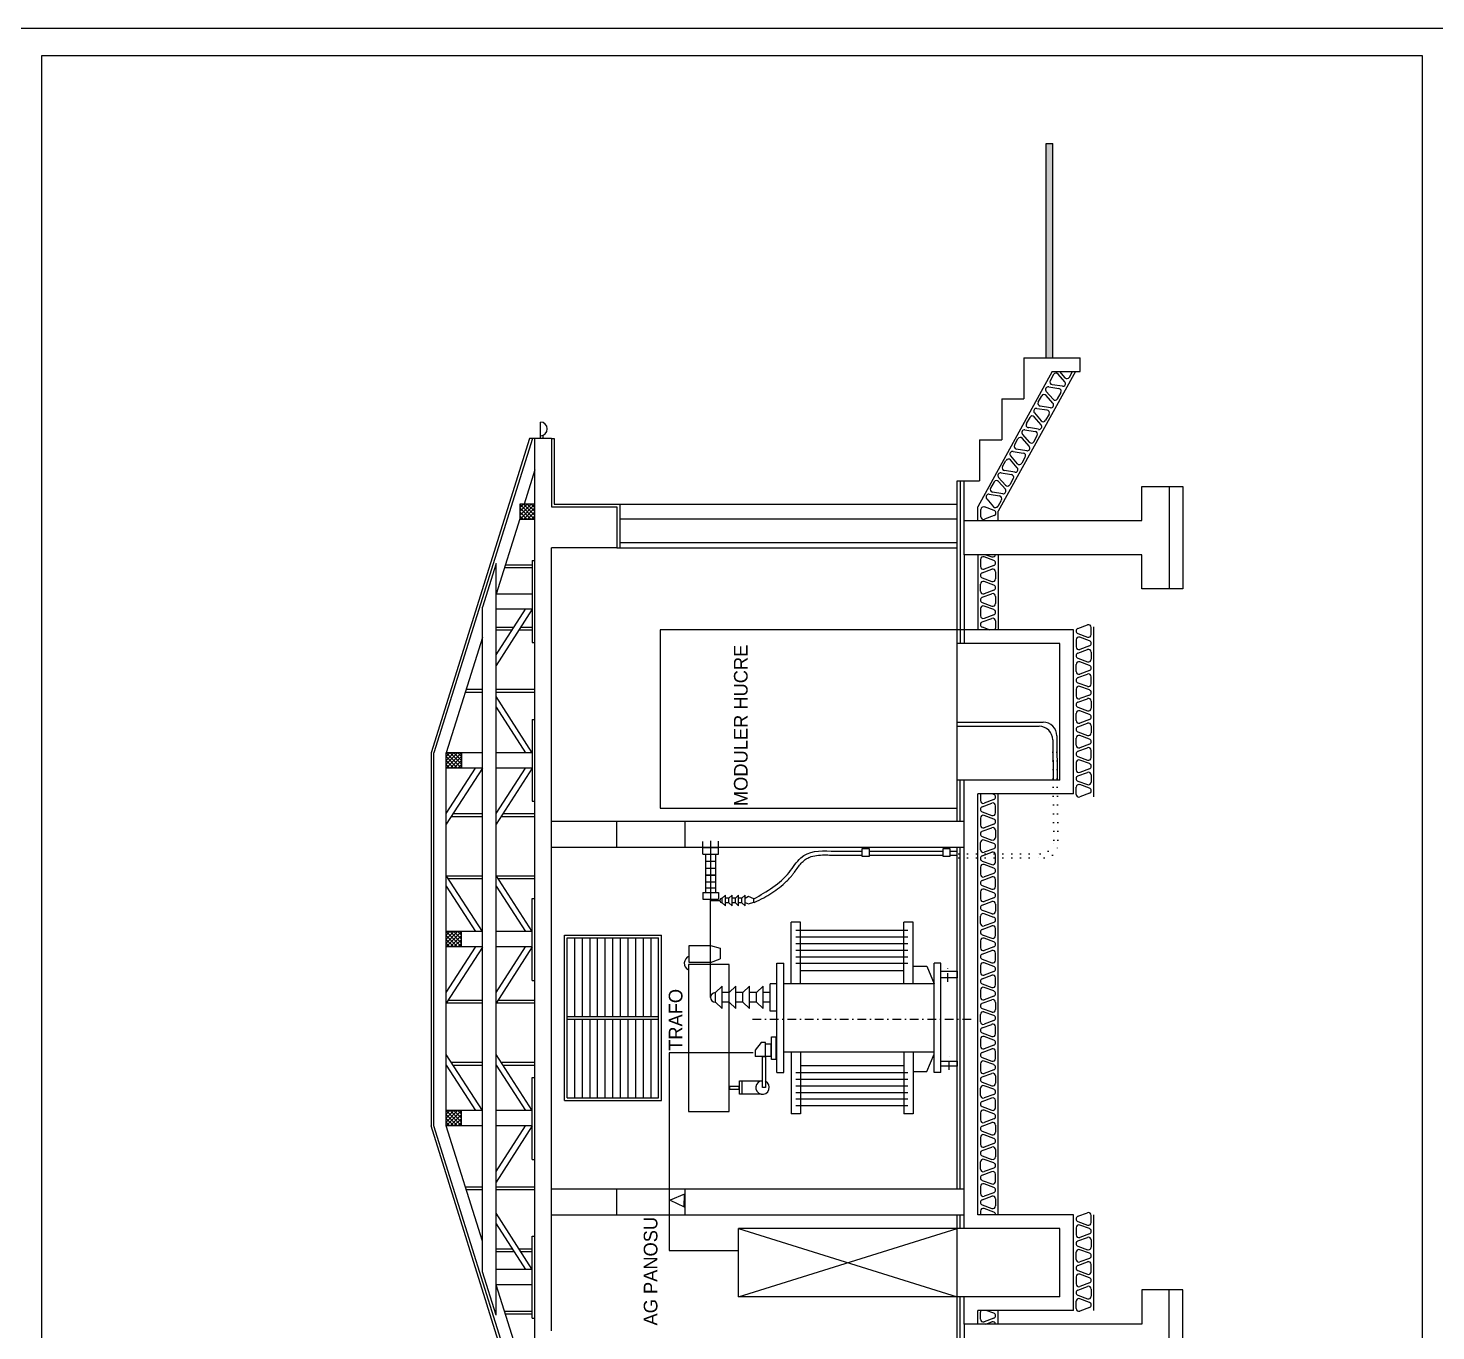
# Model space of a CAD drawing. Extents: x -6739 to -1489, y 5296 to 6781.
# Drawn here: x -4629 to -3599, y 5828 to 6781 of the extents above; entities that cross this region are included whole.
import ezdxf

# ---------------------------------------------------------------- set-up
doc = ezdxf.new("R2010")
doc.units = 0
for name, pattern in [('ACAD_ISO02W100', [15, 12, -3]), ('DASHDOT', [25.4, 12.7, -6.35, 0, -6.35]), ('DOT', [6.35, 0, -6.35])]:
    doc.linetypes.add(name, pattern=pattern)
for name, color, linetype in [('03', 150, 'CONTINUOUS'), ('05', 140, 'CONTINUOUS'), ('08', 52, 'CONTINUOUS'), ('35', 2, 'CONTINUOUS'), ('70', 130, 'CONTINUOUS'), ('70K', 21, 'CONTINUOUS'), ('BAKIRBARA', 30, 'CONTINUOUS'), ('CERC', 1, 'CONTINUOUS'), ('DASHED', 233, 'ACAD_ISO02W100'), ('DOLCU', 252, 'CONTINUOUS'), ('İZALATOR', 203, 'CONTINUOUS'), ('KESIT_KOT', 4, 'CONTINUOUS'), ('OLCULENDIRME', 4, 'CONTINUOUS'), ('YAZI', 3, 'CONTINUOUS')]:
    doc.layers.add(name, color=color, linetype=linetype)

# ---------------------------------------------------------------- blocks, each defined once
blk = doc.blocks.new('A4')
at = {"layer": 'CERC', "color": 5}
blk.add_lwpolyline([(1050, 0), (0, 0), (0, 1485), (1050, 1485)], close=True, dxfattribs=at)

msp = doc.modelspace()

# ---------------------------------------------------------------- hatches: boundary and pattern name
at = {"layer": '70K', "linetype": 'Continuous'}
msp.add_hatch(color=256, dxfattribs=at).paths.add_polyline_path([(-3884.6, 6539.7), (-3879.6, 6539.7), (-3879.6, 6696.6), (-3884.6, 6696.6)])

# ---------------------------------------------------------------- linework, layer by layer
at = {"layer": '03', "ltscale": 0.3}
for p, q in [((-3934.6, 6340.7), (-4166.9, 6340.7)), ((-4166.9, 6340.7), (-4166.9, 6210.1)), ((-3949.3, 6273.1), (-3886.8, 6273.1)), ((-3949.3, 6270.1), (-3889.8, 6270.1)), ((-3876.8, 6263.1), (-3876.5, 6230.7)), ((-3879.8, 6260.1), (-3879.5, 6230.7)), ((-4166.9, 6210.1), (-3949.7, 6210.1)), ((-4041.8, 6178.8), (-4019.2, 6178.8)), ((-4041.8, 6175.7), (-4019.2, 6175.7)), ((-4014.2, 6178.8), (-3960, 6178.8)), ((-4014.2, 6175.7), (-3960, 6175.7)), ((-3955, 6178.8), (-3949.6, 6178.8)), ((-3955, 6175.7), (-3949.6, 6175.7)), ((-4071.2, 6081.6), (-4071.2, 6126.7)), ((-4064.4, 6126.7), (-4071.2, 6126.7)), ((-4064.4, 6081.6), (-4064.4, 6126.7)), ((-3988.7, 6081.6), (-3988.7, 6126.7)), ((-3981.9, 6126.7), (-3988.7, 6126.7)), ((-3981.9, 6081.6), (-3981.9, 6126.7)), ((-4081.6, 6016.7), (-4081.6, 6096.7)), ((-4081.6, 6096.7), (-4076.6, 6096.7)), ((-4076.6, 6016.7), (-4076.6, 6096.7)), ((-4076.6, 6016.7), (-4076.6, 6096.7)), ((-3981.6, 6094.5), (-3971.8, 6094.5)), ((-3971.8, 6094.5), (-3966.6, 6081.7)), ((-3966.6, 6016.7), (-3966.6, 6096.7)), ((-3961.6, 6096.7), (-3966.6, 6096.7)), ((-3961.6, 6016.7), (-3961.6, 6096.7)), ((-3966.6, 6081.7), (-4076.6, 6081.7)), ((-3966.6, 6031.7), (-4076.6, 6031.7)), ((-4071.2, 6031.7), (-4071.2, 5986.6)), ((-4064.4, 6031.7), (-4064.4, 5986.6)), ((-3988.7, 6031.7), (-3988.7, 5986.6)), ((-3981.9, 6031.7), (-3981.9, 5986.6)), ((-3971.8, 6017.4), (-3966.6, 6030.2)), ((-4081.6, 6016.7), (-4076.6, 6016.7)), ((-3981.6, 6017.4), (-3971.8, 6017.4)), ((-3961.6, 6016.7), (-3966.6, 6016.7)), ((-4064.4, 5986.6), (-4071.2, 5986.6)), ((-3981.9, 5986.6), (-3988.7, 5986.6)), ((-4109.6, 5852.7), (-3949.6, 5902.7)), ((-4109.6, 5902.7), (-3949.6, 5852.7)), ((-3949.6, 5902.7), (-4109.6, 5902.7)), ((-4109.6, 5852.7), (-4109.6, 5902.7)), ((-3949.6, 5852.7), (-4109.6, 5852.7))]:
    msp.add_line(p, q, dxfattribs=at)
at = {"layer": '03'}
for p, q in [((-4135.8, 6181.5), (-4135.8, 6185.8)), ((-4135.8, 6176.5), (-4135.8, 6181.5)), ((-4135.8, 6181.5), (-4124.4, 6181.5)), ((-4129.9, 6176.5), (-4129.9, 6186.3)), ((-4124.4, 6181.5), (-4124.4, 6186.1)), ((-4124.4, 6176.5), (-4124.4, 6181.5)), ((-4135.8, 6176.5), (-4124.4, 6176.5)), ((-4133.6, 6148.6), (-4133.6, 6176.5)), ((-4133.6, 6171.5), (-4126.2, 6171.5)), ((-4129.9, 6143.6), (-4129.9, 6176.5)), ((-4126.2, 6148.6), (-4126.2, 6176.5)), ((-4133.6, 6166.2), (-4126.2, 6166.2)), ((-4133.6, 6161.3), (-4126.2, 6161.3)), ((-4133.6, 6161.2), (-4126.2, 6161.2)), ((-4133.6, 6156.4), (-4126.2, 6156.4)), ((-4133.6, 6151.8), (-4126.2, 6151.8)), ((-4135.8, 6148.6), (-4135.8, 6143.6)), ((-4135.8, 6148.6), (-4124.4, 6148.6)), ((-4135.8, 6143.6), (-4124.4, 6143.6)), ((-4124.4, 6148.6), (-4124.4, 6143.6)), ((-4102.4, 6145.6), (-4104.8, 6144.1)), ((-4104.7, 6141.1), (-4102.3, 6140.2)), ((-4098.4, 6143.9), (-4102.4, 6145.6)), ((-4102.3, 6140.2), (-4098.4, 6141.4)), ((-4098.4, 6141.4), (-4098.4, 6143.9)), ((-4145.8, 6109.8), (-4130.1, 6109.8)), ((-4145.8, 6097.2), (-4145.8, 6109.8)), ((-4123, 6107.8), (-4123, 6100)), ((-4130.1, 6097.2), (-4145.8, 6097.2)), ((-4089.7, 6028.5), (-4097.4, 6028.5))]:
    msp.add_line(p, q, dxfattribs=at)
at = {"layer": '03', "ltscale": 0.5}
for p, q in [((-4130.1, 6109.8), (-4123, 6107.8)), ((-4130.1, 6097.2), (-4123, 6100)), ((-4064.1, 6091.5), (-3988.7, 6091.5)), ((-4093.1, 6038.7), (-4097.5, 6033.1)), ((-4090, 6038.7), (-4093.1, 6038.7)), ((-4090, 6037.7), (-4090, 6038.7)), ((-4097.5, 6033.1), (-4097.5, 6028.5)), ((-4064.1, 6021.9), (-3988.7, 6021.9)), ((-4109, 6010.6), (-4092.1, 6010.6)), ((-4109, 6001), (-4109, 6010.6)), ((-4107, 6001), (-4107, 6010.6)), ((-4105.3, 6001), (-4109, 6001)), ((-4093.1, 6001), (-4105.3, 6001))]:
    msp.add_line(p, q, dxfattribs=at)
at = {"layer": '03', "linetype": 'DASHDOT', "ltscale": 0.5}
for p, q in [((-3956.4, 6083.2), (-3956.4, 6093.4)), ((-4099.5, 6055.9), (-3939.4, 6055.9)), ((-3955.5, 6018.6), (-3955.5, 6029.1))]:
    msp.add_line(p, q, dxfattribs=at)
at = {"layer": '03'}
msp.add_lwpolyline([(-4116.5, 6075.4), (-4116.5, 6095.9), (-4146.3, 6095.9), (-4146.3, 5988.3), (-4116.5, 5988.3), (-4116.5, 6068)], dxfattribs=at)
at = {"layer": '03', "linetype": 'DASHDOT'}
for points in [[(-3961.7, 6086.1), (-3961.7, 6091), (-3949.6, 6091), (-3949.6, 6086.1)], [(-3961.7, 6021.5), (-3961.7, 6025.1), (-3949.6, 6025.1), (-3949.6, 6021.5)]]:
    msp.add_lwpolyline(points, close=True, dxfattribs=at)
at = {"layer": '03'}
for points in [[(-4090, 6028.5), (-4090, 6037.7), (-4086, 6037.7), (-4086, 6028.5)], [(-4085.6, 6026.3), (-4085.6, 6042.9), (-4082.3, 6042.9), (-4082.3, 6026.3)], [(-4090, 6028.5), (-4090, 6005.8), (-4092.1, 6005.8), (-4092.1, 6028.5)], [(-4109.1, 6004.5), (-4109.1, 6006.5), (-4116.2, 6006.5), (-4116.2, 6004.5)]]:
    msp.add_lwpolyline(points, close=True, dxfattribs=at)
at = {"layer": '03', "ltscale": 0.5}
msp.add_lwpolyline([(-4159.8, 5923.4), (-4149.4, 5918.5), (-4149.2, 5927.7)], close=True, dxfattribs=at)
at = {"layer": '03', "ltscale": 0.3}
for centre in [(-3886.8, 6263.1), (-3889.8, 6260.1)]:
    msp.add_arc(centre, 10, 0, 90, dxfattribs=at)
at = {"layer": '03', "ltscale": 0.5}
for centre, radius, start, end in [((-4144, 6096.7), 5.41, 109.4656, 243.9975), ((-4092.1, 6005.8), 4.96, 90, 65.7048)]:
    msp.add_arc(centre, radius, start, end, dxfattribs=at)
at = {"layer": '03', "ltscale": 0.3}
for points, knots in [([(-4098.4, 6143.9), (-4088.9, 6149.2), (-4075.4, 6156.9), (-4063.1, 6178.4), (-4050.4, 6179.4), (-4041.8, 6178.8)], [0, 0, 0, 0, 32.289562, 45.895207, 69.681203, 69.681203, 69.681203, 69.681203]), ([(-4098.3, 6141.2), (-4093, 6143.5), (-4089.1, 6145.7), (-4081.5, 6150.7), (-4077.8, 6153.4), (-4073.5, 6157.6), (-4072.6, 6158.6), (-4071.2, 6160.2), (-4070.7, 6160.8), (-4069.7, 6162), (-4069.2, 6162.7), (-4067.9, 6164.5), (-4067.1, 6165.7), (-4065.4, 6168), (-4064.6, 6169), (-4063.3, 6170.4), (-4062.9, 6170.9), (-4062.1, 6171.6), (-4061.8, 6171.9), (-4061, 6172.5), (-4060.6, 6172.8), (-4059.4, 6173.5), (-4058.5, 6173.9), (-4056.1, 6174.9), (-4054.4, 6175.3), (-4050.8, 6175.9), (-4048.8, 6176), (-4045.1, 6176), (-4043.5, 6176), (-4041.8, 6175.8)], [0, 0, 0, 0, 13.207405, 13.207405, 26.414811, 26.414811, 30.228853, 30.228853, 32.36357, 32.36357, 34.498288, 34.498288, 38.767723, 38.767723, 43.037158, 43.037158, 45.241379, 45.241379, 47.103436, 47.103436, 48.965493, 48.965493, 52.689606, 52.689606, 58.875045, 58.875045, 65.060484, 65.060484, 69.865582, 69.865582, 69.865582, 69.865582])]:
    msp.add_open_spline(points, degree=3, knots=knots, dxfattribs=at)
at = {"layer": '05'}
for p, q in [((-4067.8, 6120.8), (-3985.8, 6120.8)), ((-4067.8, 6116), (-3985.8, 6116)), ((-4067.8, 6111.2), (-3985.8, 6111.2)), ((-4067.8, 6106.3), (-3985.8, 6106.3)), ((-4067.8, 6101.5), (-3985.8, 6101.5)), ((-4067.8, 6096.7), (-3985.8, 6096.7)), ((-4067.8, 6016.7), (-3985.8, 6016.7)), ((-4067.8, 6011.9), (-3985.8, 6011.9)), ((-4067.8, 6007.1), (-3985.8, 6007.1)), ((-4067.8, 6002.2), (-3985.8, 6002.2)), ((-4067.8, 5997.4), (-3985.8, 5997.4)), ((-4067.8, 5992.6), (-3985.8, 5992.6))]:
    msp.add_line(p, q, dxfattribs=at)
at = {"layer": '08'}
msp.add_line((-4130, 6142.6), (-4123.2, 6142.6), dxfattribs=at)
at = {"layer": '70'}
for p, q in [((-4246.6, 6200.7), (-4198.6, 6200.7)), ((-4198.6, 6181.7), (-4198.6, 6200.7)), ((-4148.6, 6200.7), (-3944.6, 6200.7)), ((-4148.6, 6181.7), (-4148.6, 6200.7)), ((-4246.6, 6181.7), (-4198.6, 6181.7)), ((-4148.6, 6181.7), (-3944.6, 6181.7)), ((-4246.6, 5931.7), (-4198.6, 5931.7)), ((-4198.6, 5912.7), (-4198.6, 5931.7)), ((-4148.6, 5931.7), (-3944.6, 5931.7)), ((-4148.6, 5912.7), (-4148.6, 5931.7)), ((-4246.6, 5912.7), (-4198.6, 5912.7)), ((-4148.6, 5912.7), (-3944.6, 5912.7))]:
    msp.add_line(p, q, dxfattribs=at)
at = {"layer": '70K', "linetype": 'Continuous'}
for p, q in [((-3884.6, 6539.7), (-3884.6, 6696.6)), ((-3884.6, 6696.6), (-3879.6, 6696.6)), ((-3879.6, 6539.7), (-3879.6, 6696.6)), ((-3900.9, 6539.7), (-3859.6, 6539.7)), ((-3900.9, 6539.7), (-3900.9, 6509.7)), ((-3859.6, 6529.7), (-3859.6, 6539.7)), ((-3880.2, 6529.7), (-3934.6, 6430.8)), ((-3880.2, 6529.7), (-3859.6, 6529.7)), ((-3917.1, 6509.7), (-3900.9, 6509.7)), ((-3917.1, 6509.7), (-3917.1, 6479.7)), ((-4258.6, 5747.7), (-4258.6, 6480.7)), ((-4246.6, 6480.7), (-4258.6, 6480.7)), ((-4246.6, 6480.7), (-4246.6, 6430.7)), ((-3933.4, 6479.7), (-3933.4, 6449.7)), ((-3933.4, 6479.7), (-3917.1, 6479.7)), ((-3949.6, 6449.7), (-3933.4, 6449.7)), ((-3944.6, 6395.7), (-3944.6, 6449.7)), ((-3814.6, 6420.7), (-3814.6, 6445.7)), ((-3814.6, 6420.7), (-3814.6, 6445.7)), ((-3814.6, 6445.7), (-3784.6, 6445.7)), ((-3814.6, 6445.7), (-3784.6, 6445.7)), ((-3794.6, 6445.7), (-3794.6, 6370.7)), ((-3794.6, 6445.7), (-3794.6, 6370.7)), ((-3784.6, 6445.7), (-3784.6, 6370.7)), ((-4246.6, 6430.7), (-4198.6, 6430.7)), ((-4198.6, 6430.7), (-4198.6, 6400.7)), ((-3934.6, 6420.7), (-3934.6, 6430.8)), ((-3944.6, 6420.7), (-3814.6, 6420.7)), ((-4246.6, 5827.7), (-4246.6, 6400.7)), ((-4198.6, 6400.7), (-4246.6, 6400.7)), ((-3814.6, 6395.7), (-3944.6, 6395.7)), ((-3814.6, 6370.7), (-3814.6, 6395.7)), ((-3784.6, 6370.7), (-3814.6, 6370.7)), ((-3784.6, 5857.7), (-3814.6, 5857.7)), ((-3814.6, 5857.7), (-3814.6, 5832.7)), ((-3794.6, 5782.7), (-3794.6, 5857.7)), ((-3784.6, 5782.7), (-3784.6, 5857.7)), ((-3944.6, 5832.7), (-3944.6, 5778.7)), ((-3814.6, 5832.7), (-3944.6, 5832.7))]:
    msp.add_line(p, q, dxfattribs=at)
at = {"layer": '70K', "color": 8}
for p, q in [((-3863, 6529.7), (-3919.6, 6427.5)), ((-3879.1, 6527.6), (-3881.6, 6523)), ((-3872.7, 6518.9), (-3880.2, 6520.1)), ((-3870.9, 6522.2), (-3875.9, 6527.9)), ((-3874.7, 6529.7), (-3870.8, 6525.2)), ((-3867.5, 6525.5), (-3865.2, 6529.7)), ((-3890.4, 6507.3), (-3887.8, 6511.9)), ((-3879.6, 6506.5), (-3884.6, 6512.2)), ((-3884.5, 6515.2), (-3879.5, 6509.4)), ((-3882.7, 6518.5), (-3875.2, 6517.3)), ((-3876.2, 6509.8), (-3873.7, 6514.3)), ((-3893.2, 6499.5), (-3888.2, 6493.7)), ((-3891.4, 6502.7), (-3883.9, 6501.6)), ((-3881.4, 6503.2), (-3888.9, 6504.4)), ((-3896.5, 6496.2), (-3899.1, 6491.6)), ((-3888.3, 6490.8), (-3893.3, 6496.5)), ((-3882.4, 6498.6), (-3885, 6494.1)), ((-3907.8, 6475.9), (-3905.3, 6480.4)), ((-3897, 6475), (-3902, 6480.8)), ((-3901.9, 6483.7), (-3896.9, 6478)), ((-3900.1, 6487), (-3892.6, 6485.8)), ((-3890.1, 6487.5), (-3897.6, 6488.7)), ((-3893.7, 6478.3), (-3891.2, 6482.9)), ((-3908.8, 6471.3), (-3901.3, 6470.1)), ((-3898.8, 6471.7), (-3906.4, 6472.9)), ((-3916.5, 6460.2), (-3914, 6464.7)), ((-3905.7, 6459.3), (-3910.7, 6465)), ((-3910.6, 6468), (-3905.7, 6462.3)), ((-3899.9, 6467.2), (-3902.4, 6462.6)), ((-3922.7, 6449), (-3925.2, 6444.4)), ((-3919.4, 6452.3), (-3914.4, 6446.5)), ((-3914.4, 6443.6), (-3919.4, 6449.3)), ((-3917.5, 6455.6), (-3910, 6454.4)), ((-3907.5, 6456), (-3915.1, 6457.2)), ((-3908.6, 6451.4), (-3911.1, 6446.9)), ((-3926.3, 6439.9), (-3918.7, 6438.7)), ((-3916.3, 6440.3), (-3923.8, 6441.5)), ((-3932.4, 6423.5), (-3932.4, 6428.7)), ((-3922.6, 6428), (-3929.8, 6430.6)), ((-3928.1, 6436.6), (-3923.1, 6430.8)), ((-3919.8, 6431.2), (-3917.3, 6435.7)), ((-3922.6, 6424.3), (-3929.8, 6421.7)), ((-3932.7, 6392.2), (-3932.7, 6387)), ((-3922.9, 6391.5), (-3930, 6394.1)), ((-3922.9, 6387.7), (-3930, 6385.1)), ((-3928.7, 6395.7), (-3924.3, 6394.1)), ((-3919.6, 6395.7), (-3919.6, 6340.7)), ((-3931.4, 6382.5), (-3924.3, 6385.1)), ((-3931.4, 6378.7), (-3924.3, 6376.1)), ((-3922.9, 6373.5), (-3930, 6376.1)), ((-3921.6, 6383.2), (-3921.6, 6378)), ((-3932.7, 6369), (-3932.7, 6374.2)), ((-3931.4, 6364.5), (-3924.3, 6367.1)), ((-3922.9, 6369.7), (-3930, 6367.1)), ((-3932.7, 6356.2), (-3932.7, 6351)), ((-3931.4, 6360.7), (-3924.3, 6358.1)), ((-3922.9, 6355.5), (-3930, 6358.1)), ((-3921.6, 6365.2), (-3921.6, 6360)), ((-3931.4, 6346.5), (-3924.3, 6349.1)), ((-3922.9, 6351.7), (-3930, 6349.1)), ((-3921.6, 6347.2), (-3921.6, 6342)), ((-3931.4, 6342.8), (-3925.7, 6340.7)), ((-3861.4, 6341.7), (-3854.3, 6344.3)), ((-3861.4, 6337.9), (-3854.3, 6335.3)), ((-3852.9, 6332.7), (-3860, 6335.3)), ((-3851.6, 6337.2), (-3851.6, 6342.4)), ((-3849.6, 6218.5), (-3849.6, 6342.9)), ((-3862.7, 6333.4), (-3862.7, 6328.2)), ((-3861.4, 6323.7), (-3854.3, 6326.3)), ((-3852.9, 6328.9), (-3860, 6326.3)), ((-3851.6, 6324.4), (-3851.6, 6319.2)), ((-3862.7, 6310.2), (-3862.7, 6315.4)), ((-3861.4, 6319.9), (-3854.3, 6317.3)), ((-3852.9, 6314.7), (-3860, 6317.3)), ((-3861.4, 6305.7), (-3854.3, 6308.3)), ((-3852.9, 6310.9), (-3860, 6308.3)), ((-3851.6, 6301.2), (-3851.6, 6306.4)), ((-3862.7, 6297.4), (-3862.7, 6292.2)), ((-3861.4, 6302), (-3854.3, 6299.4)), ((-3852.9, 6296.7), (-3860, 6299.3)), ((-3861.4, 6287.7), (-3854.3, 6290.3)), ((-3861.4, 6284), (-3854.3, 6281.4)), ((-3852.9, 6293), (-3860, 6290.4)), ((-3851.6, 6288.5), (-3851.6, 6283.3)), ((-3862.7, 6274.3), (-3862.7, 6279.5)), ((-3852.9, 6278.7), (-3860, 6281.4)), ((-3852.9, 6275), (-3860, 6272.4)), ((-3861.4, 6269.8), (-3854.3, 6272.4)), ((-3861.4, 6266), (-3854.3, 6263.4)), ((-3852.9, 6260.8), (-3860, 6263.4)), ((-3851.6, 6270.5), (-3851.6, 6265.3)), ((-3862.7, 6256.3), (-3862.7, 6261.5)), ((-3861.4, 6251.8), (-3854.3, 6254.4)), ((-3852.9, 6257), (-3860, 6254.4)), ((-3851.6, 6247.3), (-3851.6, 6252.5)), ((-3862.7, 6243.5), (-3862.7, 6238.3)), ((-3861.4, 6248), (-3854.3, 6245.4)), ((-3852.9, 6242.8), (-3860, 6245.4)), ((-3861.4, 6233.8), (-3854.3, 6236.4)), ((-3852.9, 6239), (-3860, 6236.4)), ((-3851.6, 6234.5), (-3851.6, 6229.3)), ((-3862.7, 6220.3), (-3862.7, 6225.5)), ((-3861.4, 6230), (-3854.3, 6227.4)), ((-3852.9, 6224.8), (-3860, 6227.4)), ((-3932.7, 6220.7), (-3932.7, 6215.7)), ((-3931.4, 6211.2), (-3924.3, 6213.8)), ((-3922.9, 6216.5), (-3930, 6213.9)), ((-3922.9, 6220.2), (-3924.2, 6220.7)), ((-3921.6, 6206.7), (-3921.6, 6212)), ((-3919.6, 5912.7), (-3919.6, 6220.7)), ((-3852.9, 6221.1), (-3860, 6218.5)), ((-3932.7, 6203), (-3932.7, 6197.8)), ((-3931.4, 6207.5), (-3924.3, 6204.9)), ((-3922.9, 6202.2), (-3930, 6204.8)), ((-3931.4, 6193.3), (-3924.3, 6195.9)), ((-3922.9, 6198.5), (-3930, 6195.9)), ((-3921.6, 6194), (-3921.6, 6188.8)), ((-3932.7, 6179.8), (-3932.7, 6185)), ((-3931.4, 6189.5), (-3924.3, 6186.9)), ((-3922.9, 6184.3), (-3930, 6186.9)), ((-3922.9, 6180.5), (-3930, 6177.9)), ((-3931.4, 6175.3), (-3924.3, 6177.9)), ((-3931.4, 6171.5), (-3924.3, 6168.9)), ((-3921.6, 6170.8), (-3921.6, 6176)), ((-3932.7, 6167), (-3932.7, 6161.8)), ((-3931.4, 6157.3), (-3924.3, 6159.9)), ((-3922.9, 6166.3), (-3930, 6168.9)), ((-3922.9, 6162.5), (-3930, 6159.9)), ((-3931.4, 6153.5), (-3924.3, 6150.9)), ((-3922.9, 6148.3), (-3930, 6150.9)), ((-3921.6, 6152.8), (-3921.6, 6158)), ((-3932.7, 6149), (-3932.7, 6143.8)), ((-3931.4, 6139.3), (-3924.3, 6141.9)), ((-3922.9, 6144.6), (-3930, 6142)), ((-3921.6, 6140), (-3921.6, 6134.8)), ((-3932.7, 6125.9), (-3932.7, 6131.1)), ((-3931.4, 6135.6), (-3924.3, 6133)), ((-3922.9, 6130.3), (-3930, 6132.9)), ((-3931.4, 6121.3), (-3924.3, 6124)), ((-3922.9, 6126.6), (-3930, 6124)), ((-3921.6, 6116.9), (-3921.6, 6122.1)), ((-3932.7, 6113.1), (-3932.7, 6107.9)), ((-3931.4, 6117.6), (-3924.3, 6115)), ((-3922.9, 6112.4), (-3930, 6115)), ((-3922.9, 6108.6), (-3930, 6106)), ((-3931.4, 6103.4), (-3924.3, 6106)), ((-3931.4, 6099.6), (-3924.3, 6097)), ((-3921.6, 6098.9), (-3921.6, 6104.1)), ((-3932.7, 6095.1), (-3932.7, 6089.9)), ((-3931.4, 6085.4), (-3924.3, 6088)), ((-3922.9, 6094.4), (-3930, 6097)), ((-3922.9, 6090.6), (-3930, 6088)), ((-3932.7, 6077.1), (-3932.7, 6071.9)), ((-3931.4, 6081.6), (-3924.3, 6079)), ((-3922.9, 6076.4), (-3930, 6079)), ((-3921.6, 6080.9), (-3921.6, 6086.1)), ((-3931.4, 6067.4), (-3924.3, 6070)), ((-3922.9, 6072.6), (-3930, 6070)), ((-3921.6, 6068.1), (-3921.6, 6062.9)), ((-3932.7, 6053.9), (-3932.7, 6059.2)), ((-3931.4, 6063.7), (-3924.3, 6061.1)), ((-3922.9, 6058.4), (-3930, 6061)), ((-3931.4, 6049.4), (-3924.3, 6052)), ((-3922.9, 6054.7), (-3930, 6052.1)), ((-3921.6, 6045), (-3921.6, 6050.2)), ((-3932.7, 6041.2), (-3932.7, 6036)), ((-3931.4, 6045.7), (-3924.3, 6043.1)), ((-3922.9, 6040.5), (-3930, 6043.1)), ((-3922.9, 6036.7), (-3930, 6034.1)), ((-3931.4, 6031.5), (-3924.3, 6034.1)), ((-3931.4, 6027.7), (-3924.3, 6025.1)), ((-3921.6, 6027), (-3921.6, 6032.2)), ((-3932.7, 6023.2), (-3932.7, 6018)), ((-3931.4, 6013.5), (-3924.3, 6016.1)), ((-3922.9, 6022.5), (-3930, 6025.1)), ((-3922.9, 6018.7), (-3930, 6016.1)), ((-3932.7, 6000), (-3932.7, 6005.2)), ((-3931.4, 6009.7), (-3924.3, 6007.1)), ((-3922.9, 6004.5), (-3930, 6007.1)), ((-3921.6, 6014.2), (-3921.6, 6009)), ((-3931.4, 5995.5), (-3924.3, 5998.1)), ((-3922.9, 6000.7), (-3930, 5998.1)), ((-3921.6, 5991), (-3921.6, 5996.2)), ((-3932.7, 5987.2), (-3932.7, 5982)), ((-3931.4, 5991.8), (-3924.3, 5989.1)), ((-3922.9, 5986.5), (-3930, 5989.1)), ((-3931.4, 5977.5), (-3924.3, 5980.1)), ((-3922.9, 5982.8), (-3930, 5980.2)), ((-3921.6, 5978.3), (-3921.6, 5973.1)), ((-3932.7, 5969.3), (-3932.7, 5964.1)), ((-3931.4, 5973.8), (-3924.3, 5971.2)), ((-3922.9, 5968.5), (-3930, 5971.2)), ((-3922.9, 5964.8), (-3930, 5962.2)), ((-3931.4, 5959.6), (-3924.3, 5962.2)), ((-3931.4, 5955.8), (-3924.3, 5953.2)), ((-3921.6, 5960.3), (-3921.6, 5955.1)), ((-3932.7, 5946.1), (-3932.7, 5951.3)), ((-3931.4, 5941.6), (-3924.3, 5944.2)), ((-3922.9, 5950.6), (-3930, 5953.2)), ((-3922.9, 5946.8), (-3930, 5944.2)), ((-3932.7, 5933.3), (-3932.7, 5928.1)), ((-3931.4, 5937.8), (-3924.3, 5935.2)), ((-3922.9, 5932.6), (-3930, 5935.2)), ((-3921.6, 5937.1), (-3921.6, 5942.3)), ((-3931.4, 5923.6), (-3924.3, 5926.2)), ((-3922.9, 5928.8), (-3930, 5926.2)), ((-3921.6, 5924.3), (-3921.6, 5919.1)), ((-3932.7, 5915.3), (-3932.7, 5912.7)), ((-3931.4, 5919.8), (-3924.3, 5917.2)), ((-3922.9, 5914.6), (-3930, 5917.2)), ((-3861.4, 5911.5), (-3854.3, 5914.1)), ((-3849.6, 5842.7), (-3849.6, 5912.7)), ((-3862.7, 5903.2), (-3862.7, 5898)), ((-3861.4, 5907.7), (-3854.3, 5905.1)), ((-3852.9, 5902.5), (-3860, 5905.1)), ((-3851.6, 5907), (-3851.6, 5912.2)), ((-3861.4, 5893.5), (-3854.3, 5896.1)), ((-3852.9, 5898.7), (-3860, 5896.1)), ((-3851.6, 5894.2), (-3851.6, 5889)), ((-3862.7, 5880), (-3862.7, 5885.2)), ((-3861.4, 5889.7), (-3854.3, 5887.1)), ((-3852.9, 5884.5), (-3860, 5887.1)), ((-3861.4, 5875.5), (-3854.3, 5878.1)), ((-3861.4, 5871.8), (-3854.3, 5869.1)), ((-3852.9, 5880.7), (-3860, 5878.1)), ((-3851.6, 5871), (-3851.6, 5876.2)), ((-3862.7, 5867.2), (-3862.7, 5862)), ((-3852.9, 5866.5), (-3860, 5869.1)), ((-3852.9, 5862.8), (-3860, 5860.2)), ((-3861.4, 5857.5), (-3854.3, 5860.1)), ((-3861.4, 5853.8), (-3854.3, 5851.2)), ((-3852.9, 5848.5), (-3860, 5851.2)), ((-3851.6, 5858.3), (-3851.6, 5853.1)), ((-3932.7, 5836.2), (-3932.7, 5841.4)), ((-3922.9, 5840.7), (-3928.4, 5842.7)), ((-3919.6, 5832.7), (-3919.6, 5842.7)), ((-3862.7, 5844.1), (-3862.7, 5849.3)), ((-3852.9, 5844.8), (-3860, 5842.2)), ((-3922.9, 5836.9), (-3930, 5834.3)), ((-3928.7, 5832.7), (-3924.3, 5834.3))]:
    msp.add_line(p, q, dxfattribs=at)
for centre, start, end in [((-3879.9, 6522.1), 151, 261), ((-3877.4, 6526.6), 41, 151), ((-3872.4, 6520.9), 261, 41), ((-3869.3, 6526.5), 221, 331), ((-3886.1, 6510.9), 41, 151), ((-3883, 6516.5), 81, 221), ((-3878, 6510.7), 221, 331), ((-3875.5, 6515.3), 331, 81), ((-3891.7, 6500.8), 81, 221), ((-3888.6, 6506.4), 151, 261), ((-3884.2, 6499.6), 331, 81), ((-3881.1, 6505.2), 261, 41), ((-3897.3, 6490.6), 151, 261), ((-3894.8, 6495.2), 41, 151), ((-3889.8, 6489.4), 261, 41), ((-3886.7, 6495), 221, 331), ((-3903.5, 6479.5), 41, 151), ((-3900.4, 6485), 81, 221), ((-3892.9, 6483.9), 331, 81), ((-3909.1, 6469.3), 81, 221), ((-3906, 6474.9), 151, 261), ((-3901.6, 6468.1), 331, 81), ((-3898.5, 6473.7), 261, 41), ((-3895.4, 6479.3), 221, 331), ((-3914.8, 6459.2), 151, 261), ((-3912.2, 6463.7), 41, 151), ((-3907.2, 6458), 261, 41), ((-3904.1, 6463.6), 221, 331), ((-3920.9, 6448), 41, 151), ((-3917.9, 6453.6), 81, 221), ((-3910.3, 6452.4), 331, 81), ((-3926.6, 6437.9), 81, 221), ((-3923.5, 6443.5), 151, 261), ((-3919, 6436.7), 331, 81), ((-3916, 6442.3), 261, 41), ((-3912.9, 6447.9), 221, 331), ((-3930.4, 6428.7), 70, 180), ((-3921.6, 6432.1), 221, 331), ((-3923.3, 6426.1), 290, 70), ((-3930.4, 6423.5), 180, 290), ((-3930.7, 6392.2), 70, 180), ((-3930.7, 6387), 180, 290), ((-3923.6, 6396), 250, 352.1868), ((-3923.6, 6389.6), 290, 70), ((-3930.7, 6380.6), 110, 250), ((-3930.7, 6374.2), 70, 180), ((-3923.6, 6383.2), 0, 110), ((-3923.6, 6378), 250, 0), ((-3930.7, 6369), 180, 290), ((-3923.6, 6365.2), 0, 110), ((-3923.6, 6371.6), 290, 70), ((-3930.7, 6362.6), 110, 250), ((-3930.7, 6356.2), 70, 180), ((-3923.6, 6360), 250, 0), ((-3923.6, 6353.6), 290, 70), ((-3930.7, 6351), 180, 290), ((-3930.7, 6344.6), 110, 250), ((-3923.6, 6347.2), 0, 110), ((-3923.6, 6342), 317.858, 0), ((-3860.7, 6339.8), 110, 250), ((-3860.7, 6333.4), 70, 180), ((-3853.6, 6342.4), 0, 110), ((-3853.6, 6337.2), 250, 0), ((-3860.7, 6328.2), 180, 290), ((-3853.6, 6324.4), 360, 110), ((-3853.6, 6330.8), 290, 70), ((-3860.7, 6321.8), 110, 250), ((-3860.7, 6315.4), 70, 180), ((-3853.6, 6319.2), 250, 0), ((-3853.6, 6312.8), 290, 70), ((-3860.7, 6310.2), 180, 290), ((-3860.7, 6303.8), 110, 250), ((-3853.6, 6306.4), 0, 110), ((-3860.7, 6297.4), 70, 180), ((-3853.6, 6301.2), 250, 0), ((-3853.6, 6294.8), 290, 70), ((-3860.7, 6292.2), 180, 290), ((-3860.7, 6285.9), 110, 250), ((-3853.6, 6288.5), 360, 110), ((-3853.6, 6283.3), 250, 0), ((-3860.7, 6279.5), 70, 180), ((-3860.7, 6274.3), 180, 290), ((-3853.6, 6276.9), 290, 70), ((-3860.7, 6267.9), 110, 250), ((-3860.7, 6261.5), 70, 180), ((-3853.6, 6270.5), 360, 110), ((-3853.6, 6265.3), 250, 0), ((-3860.7, 6256.3), 180, 290), ((-3853.6, 6252.5), 0, 110), ((-3853.6, 6258.9), 290, 70), ((-3860.7, 6249.9), 110, 250), ((-3860.7, 6243.5), 70, 180), ((-3853.6, 6247.3), 250, 0), ((-3853.6, 6240.9), 290, 70), ((-3860.7, 6238.3), 180, 290), ((-3860.7, 6231.9), 110, 250), ((-3853.6, 6234.5), 360, 110), ((-3860.7, 6225.5), 70, 180), ((-3853.6, 6229.3), 250, 0), ((-3853.6, 6222.9), 290, 70), ((-3930.7, 6215.7), 180, 290), ((-3930.7, 6209.4), 110, 250), ((-3923.6, 6212), 0, 110), ((-3923.6, 6218.3), 290, 70), ((-3860.7, 6220.3), 180, 290), ((-3930.7, 6203), 70, 180), ((-3923.6, 6206.7), 250, 0), ((-3923.6, 6200.4), 290, 70), ((-3930.7, 6197.8), 180, 290), ((-3930.7, 6191.4), 110, 250), ((-3923.6, 6194), 360, 110), ((-3930.7, 6185), 70, 180), ((-3923.6, 6188.8), 250, 0), ((-3923.6, 6182.4), 290, 70), ((-3930.7, 6179.8), 180, 290), ((-3930.7, 6173.4), 110, 250), ((-3923.6, 6176), 0, 110), ((-3923.6, 6170.8), 250, 0), ((-3930.7, 6167), 70, 180), ((-3930.7, 6161.8), 180, 290), ((-3923.6, 6158), 0, 110), ((-3923.6, 6164.4), 290, 70), ((-3930.7, 6155.4), 110, 250), ((-3930.7, 6149), 70, 180), ((-3923.6, 6152.8), 250, 0), ((-3930.7, 6143.8), 180, 290), ((-3930.7, 6137.4), 110, 250), ((-3923.6, 6140), 360, 110), ((-3923.6, 6146.4), 290, 70), ((-3930.7, 6131.1), 70, 180), ((-3923.6, 6134.8), 250, 0), ((-3923.6, 6128.5), 290, 70), ((-3930.7, 6125.9), 180, 290), ((-3930.7, 6119.5), 110, 250), ((-3923.6, 6122.1), 0, 110), ((-3930.7, 6113.1), 70, 180), ((-3923.6, 6116.9), 250, 0), ((-3923.6, 6110.5), 290, 70), ((-3930.7, 6107.9), 180, 290), ((-3930.7, 6101.5), 110, 250), ((-3923.6, 6104.1), 0, 110), ((-3923.6, 6098.9), 250, 0), ((-3930.7, 6095.1), 70, 180), ((-3930.7, 6089.9), 180, 290), ((-3923.6, 6086.1), 0, 110), ((-3923.6, 6092.5), 290, 70), ((-3930.7, 6083.5), 110, 250), ((-3930.7, 6077.1), 70, 180), ((-3923.6, 6080.9), 250, 0), ((-3930.7, 6071.9), 180, 290), ((-3930.7, 6065.5), 110, 250), ((-3923.6, 6068.1), 360, 110), ((-3923.6, 6074.5), 290, 70), ((-3930.7, 6059.2), 70, 180), ((-3923.6, 6062.9), 250, 0), ((-3923.6, 6056.6), 290, 70), ((-3930.7, 6053.9), 180, 290), ((-3930.7, 6047.6), 110, 250), ((-3923.6, 6050.2), 0, 110), ((-3930.7, 6041.2), 70, 180), ((-3930.7, 6036), 180, 290), ((-3923.6, 6045), 250, 0), ((-3923.6, 6038.6), 290, 70), ((-3930.7, 6029.6), 110, 250), ((-3923.6, 6032.2), 0, 110), ((-3923.6, 6027), 250, 0), ((-3930.7, 6023.2), 70, 180), ((-3930.7, 6018), 180, 290), ((-3923.6, 6014.2), 360, 110), ((-3923.6, 6020.6), 290, 70), ((-3930.7, 6011.6), 110, 250), ((-3930.7, 6005.2), 70, 180), ((-3923.6, 6009), 250, 0), ((-3930.7, 6000), 180, 290), ((-3930.7, 5993.6), 110, 250), ((-3923.6, 5996.2), 0, 110), ((-3923.6, 6002.6), 290, 70), ((-3930.7, 5987.2), 70, 180), ((-3923.6, 5991), 250, 0), ((-3923.6, 5984.6), 290, 70), ((-3930.7, 5982), 180, 290), ((-3930.7, 5975.7), 110, 250), ((-3923.6, 5978.3), 360, 110), ((-3930.7, 5969.3), 70, 180), ((-3930.7, 5964.1), 180, 290), ((-3923.6, 5973.1), 250, 0), ((-3923.6, 5966.7), 290, 70), ((-3930.7, 5957.7), 110, 250), ((-3923.6, 5960.3), 360, 110), ((-3923.6, 5955.1), 250, 0), ((-3930.7, 5951.3), 70, 180), ((-3930.7, 5946.1), 180, 290), ((-3923.6, 5942.3), 0, 110), ((-3923.6, 5948.7), 290, 70), ((-3930.7, 5939.7), 110, 250), ((-3930.7, 5933.3), 70, 180), ((-3923.6, 5937.1), 250, 0), ((-3930.7, 5928.1), 180, 290), ((-3930.7, 5921.7), 110, 250), ((-3923.6, 5924.3), 360, 110), ((-3923.6, 5930.7), 290, 70), ((-3930.7, 5915.3), 70, 180), ((-3923.6, 5919.1), 250, 0), ((-3923.6, 5912.7), 358.7645, 70), ((-3853.6, 5912.2), 0, 110), ((-3860.7, 5909.6), 110, 250), ((-3860.7, 5903.2), 70, 180), ((-3853.6, 5907), 250, 0), ((-3853.6, 5900.6), 290, 70), ((-3860.7, 5898), 180, 290), ((-3860.7, 5891.6), 110, 250), ((-3853.6, 5894.2), 360, 110), ((-3860.7, 5885.2), 70, 180), ((-3853.6, 5889), 250, 0), ((-3853.6, 5882.6), 290, 70), ((-3860.7, 5880), 180, 290), ((-3860.7, 5873.6), 110, 250), ((-3853.6, 5876.2), 0, 110), ((-3853.6, 5871), 250, 0), ((-3860.7, 5867.2), 70, 180), ((-3860.7, 5862), 180, 290), ((-3853.6, 5864.6), 290, 70), ((-3860.7, 5855.7), 110, 250), ((-3860.7, 5849.3), 70, 180), ((-3853.6, 5858.3), 360, 110), ((-3853.6, 5853.1), 250, 0), ((-3930.7, 5841.4), 140.0752, 180), ((-3923.6, 5838.8), 290, 70), ((-3860.7, 5844.1), 180, 290), ((-3853.6, 5846.7), 290, 70), ((-3930.7, 5836.2), 180, 290), ((-3923.6, 5832.4), 7.8132, 110)]:
    msp.add_arc(centre, 2, start, end, dxfattribs=at)
at = {"layer": 'BAKIRBARA', "ltscale": 0.7}
for p, q in [((-4130.1, 6071.7), (-4130.1, 6143.6)), ((-4098.9, 6031.2), (-4160.5, 6031.2)), ((-4160.5, 6031.2), (-4160.5, 5886.4)), ((-4160.5, 5886.4), (-4109.9, 5886.4))]:
    msp.add_line(p, q, dxfattribs=at)
at = {"layer": 'CERC'}
msp.add_lwpolyline([(-3609.4, 5316), (-4619.4, 5316), (-4619.4, 6761), (-3609.4, 6761)], close=True, dxfattribs=at)
at = {"layer": 'DASHED', "linetype": 'DOT'}
for p, q in [((-3879, 6186.8), (-3879.8, 6262.5)), ((-3876, 6186.8), (-3876.8, 6262.5)), ((-3948.5, 6176.8), (-3889, 6176.8)), ((-3948.5, 6173.8), (-3886, 6173.8))]:
    msp.add_line(p, q, dxfattribs=at)
for centre in [(-3889, 6186.8), (-3886, 6183.8)]:
    msp.add_arc(centre, 10, 270, 0, dxfattribs=at)
at = {"layer": 'DOLCU'}
for p, q in [((-4244.6, 6432.7), (-3949.6, 6432.7)), ((-4196.6, 6432.7), (-4196.6, 6400.7)), ((-3919.6, 6420.7), (-3919.6, 6427.5)), ((-3949.6, 6421.7), (-4196.6, 6421.7)), ((-4237.1, 5996.2), (-4237.1, 6117.2)), ((-4235.1, 5998.2), (-4235.1, 6115.2)), ((-4229.5, 6057.7), (-4229.5, 6115.2)), ((-4223.9, 6057.7), (-4223.9, 6115.2)), ((-4218.3, 6057.7), (-4218.3, 6115.2)), ((-4212.8, 6057.7), (-4212.8, 6115.2)), ((-4207.2, 6057.7), (-4207.2, 6115.2)), ((-4201.6, 6057.7), (-4201.6, 6115.2)), ((-4201.6, 6057.7), (-4201.6, 6115.2)), ((-4196, 6057.7), (-4196, 6115.2)), ((-4190.4, 6057.7), (-4190.4, 6115.2)), ((-4184.8, 6057.7), (-4184.8, 6115.2)), ((-4179.3, 6057.7), (-4179.3, 6115.2)), ((-4173.7, 6057.7), (-4173.7, 6115.2)), ((-4168.1, 5998.2), (-4168.1, 6115.2)), ((-4166.1, 5996.2), (-4166.1, 6117.2)), ((-4235.1, 6057.7), (-4168.1, 6057.7)), ((-4235.1, 6055.7), (-4168.1, 6055.7)), ((-4229.5, 5998.2), (-4229.5, 6055.7)), ((-4223.9, 5998.2), (-4223.9, 6055.7)), ((-4218.3, 5998.2), (-4218.3, 6055.7)), ((-4212.8, 5998.2), (-4212.8, 6055.7)), ((-4207.2, 5998.2), (-4207.2, 6055.7)), ((-4201.6, 5998.2), (-4201.6, 6055.7)), ((-4201.6, 5998.2), (-4201.6, 6055.7)), ((-4196, 5998.2), (-4196, 6055.7)), ((-4190.4, 5998.2), (-4190.4, 6055.7)), ((-4184.8, 5998.2), (-4184.8, 6055.7)), ((-4179.3, 5998.2), (-4179.3, 6055.7)), ((-4173.7, 5998.2), (-4173.7, 6055.7))]:
    msp.add_line(p, q, dxfattribs=at)
at = {"layer": 'İZALATOR', "ltscale": 0.5}
for p, q in [((-4121.6, 6144.3), (-4119.2, 6146.6)), ((-4121.6, 6140.9), (-4121.6, 6144.3)), ((-4121.6, 6140.9), (-4119.2, 6138.8)), ((-4119.2, 6138.8), (-4119.2, 6146.6)), ((-4116.8, 6144.3), (-4119.2, 6144.3)), ((-4116.8, 6140.9), (-4119.2, 6140.9)), ((-4116.8, 6144.3), (-4114.4, 6146.6)), ((-4116.8, 6140.9), (-4116.8, 6144.3)), ((-4116.8, 6140.9), (-4114.4, 6138.8)), ((-4114.4, 6138.8), (-4114.4, 6146.6)), ((-4112, 6144.3), (-4114.4, 6144.3)), ((-4112, 6140.9), (-4114.4, 6140.9)), ((-4112, 6144.3), (-4109.6, 6146.6)), ((-4112, 6140.9), (-4112, 6144.3)), ((-4112, 6140.9), (-4109.6, 6138.8)), ((-4109.6, 6138.8), (-4109.6, 6146.6)), ((-4107.2, 6144.3), (-4109.6, 6144.3)), ((-4107.2, 6140.9), (-4109.6, 6140.9)), ((-4107.2, 6144.3), (-4104.8, 6146.6)), ((-4107.2, 6140.9), (-4107.2, 6144.3)), ((-4107.2, 6140.9), (-4104.8, 6138.8)), ((-4104.8, 6138.8), (-4104.8, 6146.6)), ((-4126.6, 6075.2), (-4121.6, 6080)), ((-4121.6, 6063.7), (-4121.6, 6080)), ((-4116.6, 6075.2), (-4111.6, 6080)), ((-4111.6, 6063.7), (-4111.6, 6080)), ((-4106.6, 6075.2), (-4101.6, 6080)), ((-4101.6, 6063.7), (-4101.6, 6080)), ((-4096.6, 6075.2), (-4091.6, 6080)), ((-4091.6, 6063.7), (-4091.6, 6080)), ((-4086.6, 6061.7), (-4086.6, 6081.7)), ((-4081.6, 6081.7), (-4086.6, 6081.7)), ((-4126.6, 6068.2), (-4126.6, 6075.2)), ((-4126.6, 6068.2), (-4121.6, 6063.7)), ((-4116.6, 6075.2), (-4121.6, 6075.2)), ((-4116.6, 6068.2), (-4121.6, 6068.2)), ((-4116.6, 6068.2), (-4116.6, 6075.2)), ((-4116.6, 6068.2), (-4111.6, 6063.7)), ((-4106.6, 6075.2), (-4111.6, 6075.2)), ((-4106.6, 6068.2), (-4111.6, 6068.2)), ((-4106.6, 6068.2), (-4106.6, 6075.2)), ((-4106.6, 6068.2), (-4101.6, 6063.7)), ((-4096.6, 6075.2), (-4101.6, 6075.2)), ((-4096.6, 6068.2), (-4101.6, 6068.2)), ((-4096.6, 6068.2), (-4096.6, 6075.2)), ((-4096.6, 6068.2), (-4091.6, 6063.7)), ((-4086.6, 6075.2), (-4091.6, 6075.2)), ((-4086.6, 6068.2), (-4091.6, 6068.2)), ((-4081.6, 6061.7), (-4086.6, 6061.7))]:
    msp.add_line(p, q, dxfattribs=at)
at = {"layer": 'İZALATOR'}
for points in [[(-4019.2, 6174.9), (-4019.2, 6180.8), (-4014.2, 6180.8), (-4014.2, 6174.9)], [(-3960, 6174.9), (-3960, 6180.8), (-3955, 6180.8), (-3955, 6174.9)]]:
    msp.add_lwpolyline(points, close=True, dxfattribs=at)
at = {"layer": 'İZALATOR', "ltscale": 0.5}
for centre, radius in [((-4121.6, 6142.6), 1.68), ((-4126.6, 6071.7), 3.5)]:
    msp.add_arc(centre, radius, 90.7061, 269.2939, dxfattribs=at)
at = {"layer": 'KESIT_KOT'}
for p, q in [((-3944.6, 6395.7), (-3944.6, 6330.7)), ((-3934.6, 6395.7), (-3934.6, 6340.7)), ((-3864.6, 6340.7), (-3934.6, 6340.7)), ((-3864.6, 6220.7), (-3864.6, 6340.7)), ((-3874.6, 6330.7), (-3949.6, 6330.7)), ((-3874.6, 6230.7), (-3874.6, 6330.7)), ((-3874.6, 6230.7), (-3949.6, 6230.7)), ((-3944.6, 5902.7), (-3944.6, 6230.7)), ((-3934.6, 5912.7), (-3934.6, 6220.7)), ((-3864.6, 6220.7), (-3934.6, 6220.7)), ((-3864.6, 5912.7), (-3934.6, 5912.7)), ((-3864.6, 5842.7), (-3864.6, 5912.7)), ((-3874.6, 5902.7), (-3949.6, 5902.7)), ((-3874.6, 5852.7), (-3874.6, 5902.7)), ((-3874.6, 5852.7), (-3949.6, 5852.7)), ((-3944.6, 5832.7), (-3944.6, 5852.7)), ((-3864.6, 5842.7), (-3934.6, 5842.7)), ((-3934.6, 5832.7), (-3934.6, 5842.7))]:
    msp.add_line(p, q, dxfattribs=at)
at = {"layer": 'OLCULENDIRME', "color": 8, "linetype": 'Continuous'}
for p, q in [((-4254.6, 6480.7), (-4254.6, 6492.7)), ((-4262.6, 6480.7), (-4334.6, 6250.7)), ((-4260.5, 6480.7), (-4332.6, 6250.7)), ((-4258.6, 6480.7), (-4262.6, 6480.7)), ((-4252.6, 6480.7), (-4252.6, 6483.1)), ((-4246.6, 6480.7), (-4244.6, 6480.7)), ((-4244.6, 6480.7), (-4244.6, 6432.7)), ((-4258.6, 6457.7), (-4266.5, 6432.7)), ((-3949.6, 6200.7), (-3949.6, 6449.7)), ((-3947.6, 6449.7), (-3947.6, 6330.7)), ((-4258.6, 6432.7), (-4269.8, 6432.7)), ((-4269.8, 6432.7), (-4258.6, 6421.5)), ((-4264.3, 6432.7), (-4269.8, 6427.2)), ((-4261.5, 6432.7), (-4269.8, 6424.3)), ((-4258.6, 6432.7), (-4269.8, 6421.5)), ((-4269.8, 6432.7), (-4269.8, 6421.5)), ((-4267.1, 6432.7), (-4269.8, 6430)), ((-4269.8, 6429.9), (-4261.5, 6421.5)), ((-4267, 6432.7), (-4258.6, 6424.3)), ((-4258.6, 6429.9), (-4267, 6421.5)), ((-4264.2, 6432.7), (-4258.6, 6427.2)), ((-4261.3, 6432.7), (-4258.6, 6430)), ((-4269.8, 6422), (-4287.1, 6366.9)), ((-4269.8, 6427), (-4264.3, 6421.5)), ((-4269.8, 6424.2), (-4267.1, 6421.5)), ((-4258.6, 6421.5), (-4269.8, 6421.5)), ((-4258.6, 6427), (-4264.2, 6421.5)), ((-4258.6, 6424.2), (-4261.3, 6421.5)), ((-4198.6, 6400.7), (-3949.6, 6400.7)), ((-4196.6, 6404.7), (-3949.6, 6404.7)), ((-4287.1, 6389.3), (-4297.1, 6357.4)), ((-4287.1, 5839.1), (-4287.1, 6389.3)), ((-4281.1, 6386.2), (-4260.6, 6386.2)), ((-4280.4, 6388.2), (-4260.6, 6388.2)), ((-4260.6, 6391.4), (-4258.6, 6391.4)), ((-4260.6, 6391.4), (-4260.6, 6331.4)), ((-4260.6, 6366.9), (-4287.1, 6366.9)), ((-4297.1, 5871), (-4297.1, 6357.4)), ((-4260.6, 6355.8), (-4287.1, 6355.8)), ((-4260.6, 6355.8), (-4287.1, 6314.7)), ((-4287.1, 6322.4), (-4265.6, 6355.8)), ((-4297.1, 6335), (-4323.5, 6250.7)), ((-4287.1, 6342.7), (-4274.1, 6342.7)), ((-4287.1, 6340.7), (-4275.4, 6340.7)), ((-4270.4, 6340.7), (-4260.6, 6340.7)), ((-4269.1, 6342.7), (-4260.6, 6342.7)), ((-4260.6, 6331.4), (-4258.6, 6331.4)), ((-4309.6, 6295.2), (-4297.1, 6295.2)), ((-4309, 6297.2), (-4297.1, 6297.2)), ((-4287.1, 6297.2), (-4258.6, 6297.2)), ((-4287.1, 6295.2), (-4258.6, 6295.2)), ((-4260.6, 6250.7), (-4287.1, 6291.8)), ((-4287.1, 6284), (-4265.6, 6250.7)), ((-4260.6, 6275.2), (-4258.6, 6275.2)), ((-4260.6, 6275.2), (-4260.6, 6215.2)), ((-4334.6, 6250.7), (-4334.6, 5977.7)), ((-4332.6, 5977.7), (-4332.6, 6250.7)), ((-4323.5, 5977.7), (-4323.5, 6250.7)), ((-4320.8, 6250.7), (-4323.5, 6248)), ((-4318, 6250.7), (-4323.5, 6245.2)), ((-4315.2, 6250.7), (-4323.5, 6242.3)), ((-4297.1, 6250.7), (-4323.5, 6250.7)), ((-4312.4, 6250.7), (-4323.5, 6239.5)), ((-4323.5, 6250.7), (-4312.4, 6239.5)), ((-4323.5, 6247.9), (-4315.2, 6239.5)), ((-4323.5, 6245), (-4318, 6239.5)), ((-4323.5, 6242.2), (-4320.8, 6239.5)), ((-4320.7, 6250.7), (-4312.4, 6242.3)), ((-4312.4, 6247.9), (-4320.7, 6239.5)), ((-4317.9, 6250.7), (-4312.4, 6245.2)), ((-4312.4, 6245), (-4317.9, 6239.5)), ((-4315.1, 6250.7), (-4312.4, 6248)), ((-4312.4, 6242.2), (-4315.1, 6239.5)), ((-4312.4, 6250.7), (-4312.4, 6239.5)), ((-4260.6, 6250.7), (-4287.1, 6250.7)), ((-4297.1, 6239.5), (-4323.5, 6239.5)), ((-4323.5, 6206.2), (-4302.1, 6239.5)), ((-4297.1, 6239.5), (-4323.5, 6198.4)), ((-4260.6, 6239.5), (-4287.1, 6198.4)), ((-4260.6, 6239.5), (-4287.1, 6239.5)), ((-4287.1, 6206.2), (-4265.6, 6239.5)), ((-3947.6, 6200.7), (-3947.6, 6230.7)), ((-4260.6, 6215.2), (-4258.6, 6215.2)), ((-4319.8, 6204.2), (-4297.1, 6204.2)), ((-4318.5, 6206.2), (-4297.1, 6206.2)), ((-4283.4, 6204.2), (-4258.6, 6204.2)), ((-4282.1, 6206.2), (-4258.6, 6206.2)), ((-4198.6, 6200.7), (-4148.6, 6200.7)), ((-4198.6, 6181.7), (-4148.6, 6181.7)), ((-3949.6, 5931.7), (-3949.6, 6181.7)), ((-3947.6, 5931.7), (-3947.6, 6181.7)), ((-4297.1, 6119.9), (-4323.5, 6160.9)), ((-4323.5, 6160.7), (-4297.1, 6160.7)), ((-4260.6, 6119.9), (-4287.1, 6160.9)), ((-4287.1, 6160.7), (-4258.6, 6160.7)), ((-4323.5, 6153.2), (-4302.1, 6119.9)), ((-4322.1, 6158.7), (-4297.1, 6158.7)), ((-4287.1, 6153.2), (-4265.6, 6119.9)), ((-4285.6, 6158.7), (-4258.6, 6158.7)), ((-4260.6, 6144.2), (-4258.6, 6144.2)), ((-4260.6, 6084.2), (-4260.6, 6144.2)), ((-4323.5, 6117.2), (-4320.8, 6119.9)), ((-4323.5, 6114.3), (-4318, 6119.9)), ((-4323.5, 6111.5), (-4315.2, 6119.9)), ((-4297.1, 6119.9), (-4323.5, 6119.9)), ((-4312.4, 6108.7), (-4323.5, 6119.9)), ((-4323.5, 6108.7), (-4312.4, 6119.9)), ((-4312.4, 6111.5), (-4320.7, 6119.9)), ((-4312.4, 6114.3), (-4317.9, 6119.9)), ((-4312.4, 6117.2), (-4315.1, 6119.9)), ((-4312.4, 6108.7), (-4312.4, 6119.9)), ((-4260.6, 6119.9), (-4287.1, 6119.9)), ((-4315.2, 6108.7), (-4323.5, 6117)), ((-4318, 6108.7), (-4323.5, 6114.2)), ((-4320.8, 6108.7), (-4323.5, 6111.4)), ((-4297.1, 6108.7), (-4323.5, 6108.7)), ((-4297.1, 6108.5), (-4323.5, 6067.4)), ((-4323.5, 6075.2), (-4302.1, 6108.5)), ((-4320.7, 6108.7), (-4312.4, 6117)), ((-4317.9, 6108.7), (-4312.4, 6114.2)), ((-4315.1, 6108.7), (-4312.4, 6111.4)), ((-4260.6, 6108.7), (-4287.1, 6067.6)), ((-4260.6, 6108.7), (-4287.1, 6108.7)), ((-4287.1, 6075.4), (-4265.6, 6108.7)), ((-4237.1, 6117.2), (-4166.1, 6117.2)), ((-4235.1, 6115.2), (-4168.1, 6115.2)), ((-4260.6, 6084.2), (-4258.6, 6084.2)), ((-4323.5, 6067.7), (-4297.1, 6067.7)), ((-4322.1, 6069.7), (-4297.1, 6069.7)), ((-4287.1, 6067.7), (-4258.6, 6067.7)), ((-4285.7, 6069.7), (-4258.6, 6069.7)), ((-4297.1, 5988.9), (-4323.5, 6030)), ((-4260.6, 5988.9), (-4287.1, 6030)), ((-4323.5, 6022.2), (-4302.1, 5988.9)), ((-4319.8, 6024.2), (-4297.1, 6024.2)), ((-4318.5, 6022.2), (-4297.1, 6022.2)), ((-4287.1, 6022.2), (-4265.6, 5988.9)), ((-4283.4, 6024.2), (-4258.6, 6024.2)), ((-4282.1, 6022.2), (-4258.6, 6022.2)), ((-4260.6, 6013.2), (-4258.6, 6013.2)), ((-4260.6, 5953.2), (-4260.6, 6013.2)), ((-4237.1, 5996.2), (-4166.1, 5996.2)), ((-4235.1, 5998.2), (-4168.1, 5998.2)), ((-4323.5, 5986.2), (-4320.8, 5988.9)), ((-4323.5, 5983.4), (-4318, 5988.9)), ((-4297.1, 5988.9), (-4323.5, 5988.9)), ((-4323.5, 5980.5), (-4315.2, 5988.9)), ((-4312.4, 5977.7), (-4323.5, 5988.9)), ((-4323.5, 5977.7), (-4312.4, 5988.9)), ((-4315.2, 5977.7), (-4323.5, 5986)), ((-4312.4, 5980.5), (-4320.7, 5988.9)), ((-4320.7, 5977.7), (-4312.4, 5986)), ((-4312.4, 5983.4), (-4317.9, 5988.9)), ((-4312.4, 5986.2), (-4315.1, 5988.9)), ((-4312.4, 5977.7), (-4312.4, 5988.9)), ((-4260.6, 5988.9), (-4287.1, 5988.9)), ((-4262.6, 5747.7), (-4334.6, 5977.7)), ((-4260.5, 5747.7), (-4332.6, 5977.7)), ((-4318, 5977.7), (-4323.5, 5983.2)), ((-4320.8, 5977.7), (-4323.5, 5980.4)), ((-4297.1, 5893.3), (-4323.5, 5977.7)), ((-4297.1, 5977.7), (-4323.5, 5977.7)), ((-4317.9, 5977.7), (-4312.4, 5983.2)), ((-4315.1, 5977.7), (-4312.4, 5980.4)), ((-4260.6, 5977.7), (-4287.1, 5936.6)), ((-4260.6, 5977.7), (-4287.1, 5977.7)), ((-4287.1, 5944.4), (-4265.6, 5977.7)), ((-4260.6, 5953.2), (-4258.6, 5953.2)), ((-4309.6, 5933.2), (-4297.1, 5933.2)), ((-4287.1, 5933.2), (-4258.6, 5933.2)), ((-4309, 5931.2), (-4297.1, 5931.2)), ((-4287.1, 5931.2), (-4258.6, 5931.2)), ((-4198.6, 5931.7), (-4148.6, 5931.7)), ((-4260.6, 5872.6), (-4287.1, 5913.7)), ((-4198.6, 5912.7), (-4148.6, 5912.7)), ((-3949.6, 5778.7), (-3949.6, 5912.7)), ((-3947.6, 5902.7), (-3947.6, 5912.7)), ((-4287.1, 5905.9), (-4265.6, 5872.6)), ((-4260.6, 5897), (-4258.6, 5897)), ((-4260.6, 5837), (-4260.6, 5897)), ((-4287.1, 5887.7), (-4275.4, 5887.7)), ((-4287.1, 5885.7), (-4274.1, 5885.7)), ((-4270.4, 5887.7), (-4260.6, 5887.7)), ((-4269.1, 5885.7), (-4260.6, 5885.7)), ((-4287.1, 5839.1), (-4297.1, 5871)), ((-4260.6, 5872.6), (-4287.1, 5872.6)), ((-4260.6, 5861.4), (-4287.1, 5861.4)), ((-4269.8, 5806.4), (-4287.1, 5861.4)), ((-3947.6, 5778.7), (-3947.6, 5852.7)), ((-4281.1, 5842.2), (-4260.6, 5842.2)), ((-4280.4, 5840.2), (-4260.6, 5840.2)), ((-4260.6, 5837), (-4258.6, 5837))]:
    msp.add_line(p, q, dxfattribs=at)
msp.add_arc((-4254.6, 6487.7), 5, 270, 90, dxfattribs=at)

# ---------------------------------------------------------------- block references
at = {"layer": '35'}
msp.add_blockref('A4', (-4639.4, 5296), dxfattribs=at)

# ---------------------------------------------------------------- texts
at = {"layer": 'YAZI', "ltscale": 0.3}
for s, p in [('MODULER HUCRE', (-4103, 6211.7)), ('TRAFO', (-4150.7, 6032.6)), ('AG PANOSU', (-4169, 5831.6))]:
    msp.add_text(s, height=10, rotation=90, dxfattribs=at).set_placement(p)

doc.saveas('drawing.dxf')
